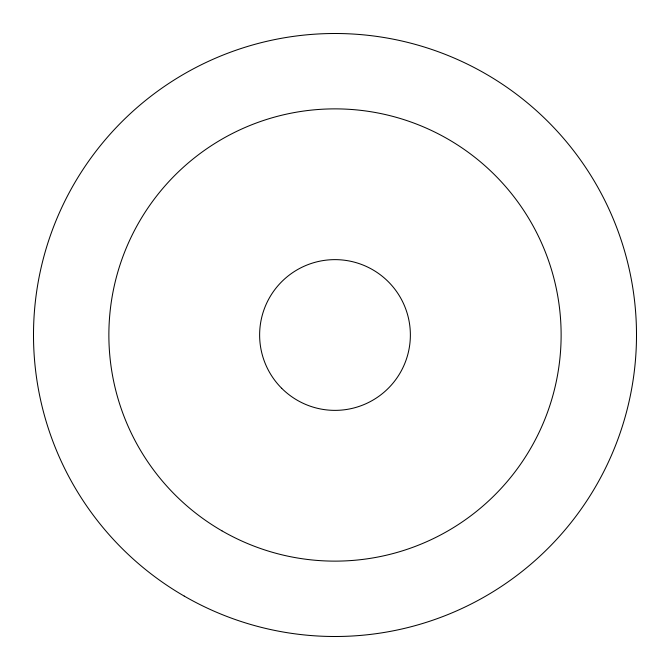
<?xml version="1.0" encoding="UTF-8"?>
<svg xmlns="http://www.w3.org/2000/svg" width="670" height="670" viewBox="0 0 670 670"><rect width="100%" height="100%" fill="white"/><g stroke="black" fill="none" stroke-linecap="round" stroke-linejoin="round"><path stroke-width="1" d="M281.702 388.298A75.375 75.375 0 0 0 407.804 354.505A75.375 75.375 0 0 0 315.495 262.196A75.375 75.375 0 0 0 281.702 388.298M221.938 530.833A226.125 226.125 0 0 0 561.125 335A226.125 226.125 0 0 0 221.938 139.167A226.125 226.125 0 0 0 221.938 530.833M184.25 596.107A301.5 301.5 0 0 0 636.5 335A301.5 301.5 0 0 0 184.25 73.893A301.5 301.5 0 0 0 184.25 596.107"/></g></svg>
